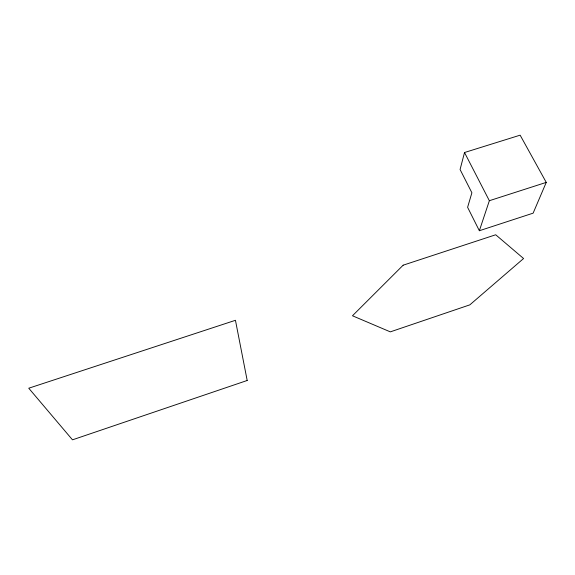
<?xml version="1.0" encoding="UTF-8"?>
<svg xmlns="http://www.w3.org/2000/svg" width="575" height="575" viewBox="0 0 575 575"><rect width="100%" height="100%" fill="white"/><g stroke="black" fill="none" stroke-linecap="round" stroke-linejoin="round"><path stroke-width="0.86" d="M464.521 152.519L460.072 169.503L471.895 192.776L467.604 207.302L479.356 230.733L533.126 213.16L546.25 182.39L520.138 135.168L464.521 152.519L489.354 200.711L479.356 230.733M489.354 200.711L546.25 182.39M403.161 265.183L352.475 315.776L390.324 331.868L469.832 304.858L523.581 258.527L495.707 234.772L403.161 265.183M247.193 380.485L72.486 439.832L28.75 388.218L235.448 320.297L247.193 380.485"/></g></svg>
